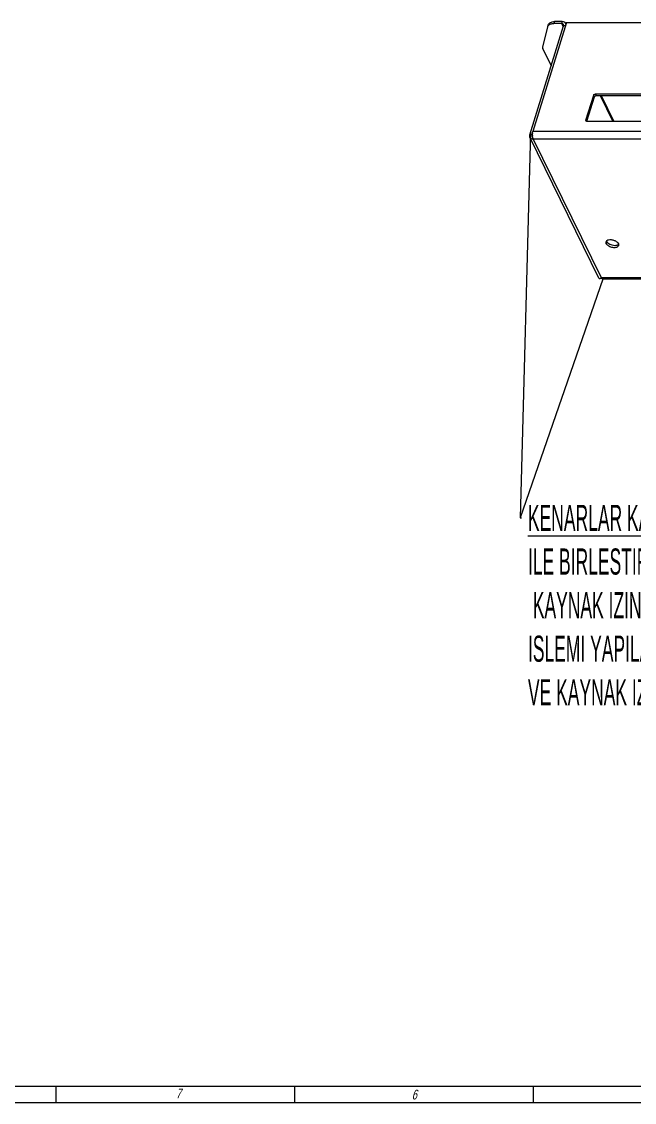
# Model space of a CAD drawing. Header units: millimetres. Extents: x 0 to 1155, y 0 to 831.
# Drawn here: x 628.4 to 815.9, y 0 to 330.7 of the extents above; entities that cross this region are included whole.
import ezdxf

# ---------------------------------------------------------------- set-up
doc = ezdxf.new("R2010")
doc.units = ezdxf.units.MM
doc.header["$LTSCALE"] = 65.395
doc.layers.get('0').update_dxf_attribs({"linetype": 'CONTINUOUS'})
doc.styles.get("Standard").update_dxf_attribs({"font": 'txt', "width": 0.5})
doc.styles.add('TEXTSTYLE_2', font='txt', dxfattribs={"width": 0.7})

msp = doc.modelspace()

# ---------------------------------------------------------------- linework, layer by layer
at = {"color": 7, "linetype": 'Continuous'}
for p, q in [((791.474, 330.746), (791.28, 330.119)), ((793.819, 330.746), (791.474, 330.746)), ((793.819, 330.746), (793.625, 330.119)), ((783.845, 296.088), (794.168, 329.492)), ((795.154, 330.487), (784.831, 297.083)), ((789.314, 329.088), (787.805, 323.053)), ((789.329, 329.14), (789.314, 329.088)), ((789.523, 329.767), (789.329, 329.14)), ((793.625, 330.119), (791.28, 330.119)), ((793.625, 330.119), (794.077, 329.198)), ((794.846, 329.492), (794.168, 329.492)), ((795.154, 330.487), (960.945, 330.487)), ((787.922, 322.219), (790.376, 317.22)), ((801.07, 300.606), (803.43, 308.244)), ((801.352, 300.232), (803.674, 307.746)), ((803.674, 307.746), (803.43, 308.244)), ((804.011, 308.635), (839.288, 308.636)), ((804.255, 308.138), (804.011, 308.635)), ((804.255, 308.138), (839.532, 308.139)), ((805.384, 308.138), (809.272, 300.215)), ((805.693, 308.138), (809.581, 300.215)), ((801.248, 300.243), (801.07, 300.606)), ((836.686, 300.215), (801.409, 300.215)), ((784.582, 296.088), (783.845, 296.088)), ((805.05, 252.249), (783.883, 295.383)), ((784.722, 296.541), (784.582, 296.088)), ((784.582, 296.088), (784.706, 295.836)), ((950.622, 297.083), (784.831, 297.083)), ((805.797, 252.317), (784.932, 294.835)), ((784.932, 294.835), (950.723, 294.835)), ((807.482, 263.418), (807.288, 262.791)), ((971.588, 252.317), (805.797, 252.317)), ((971.975, 251.97), (806.184, 251.97)), ((20, 5), (1150, 5)), ((639, 0), (639, 5)), ((712, 0), (712, 5)), ((785, 0), (785, 5)), ((0, 0), (1155, 0))]:
    msp.add_line(p, q, dxfattribs=at)
at = {"color": 1, "linetype": 'ByBlock', "lineweight": -2}
for p, q in [((784.144, 297.055), (780.948, 178.852)), ((806.184, 251.97), (780.948, 178.852)), ((780.948, 178.852), (781.308, 178.852)), ((974.641, 173.252), (783.308, 173.252))]:
    msp.add_line(p, q, dxfattribs=at)
at = {"color": 7, "linetype": 'Continuous'}
for centre, radius, start, end in [((801.32, 300.503), 0.266, 206.21949, 220.93074), ((807.848, 263.187), 0.658, 159.95412, 162.81486), ((804.94, 253.888), 1.79, 295.52862, 298.5899)]:
    msp.add_arc(centre, radius, start, end, dxfattribs=at)
for points, knots in [([(789.523, 329.767), (789.569, 329.916), (789.749, 330.211), (790.202, 330.522), (790.797, 330.708), (791.239, 330.746), (791.474, 330.746)], [0, 0, 0, 0, 0.2022895, 0.4300988, 0.6962245, 1, 1, 1, 1]), ([(794.868, 330.197), (794.784, 330.368), (794.461, 330.671), (794.039, 330.746), (793.819, 330.746)], [0, 0, 0, 0, 0.4635113, 1, 1, 1, 1]), ([(789.964, 329.84), (789.814, 329.762), (789.545, 329.571), (789.374, 329.285), (789.329, 329.14)], [0, 0, 0, 0, 0.5282919, 1, 1, 1, 1]), ([(791.28, 330.119), (791.156, 330.119), (790.707, 330.098), (790.253, 329.992), (789.964, 329.84)], [0, 0, 0, 0, 0.2755365, 1, 1, 1, 1]), ([(794.149, 329.845), (794.108, 329.93), (793.946, 330.082), (793.735, 330.119), (793.625, 330.119)], [0, 0, 0, 0, 0.4635113, 1, 1, 1, 1]), ([(794.168, 329.492), (794.178, 329.523), (794.204, 329.639), (794.188, 329.766), (794.149, 329.845)], [0, 0, 0, 0, 0.2661412, 1, 1, 1, 1]), ([(787.805, 323.053), (787.789, 322.989), (787.748, 322.705), (787.827, 322.415), (787.922, 322.219)], [0, 0, 0, 0, 0.2352165, 1, 1, 1, 1]), ([(803.43, 308.244), (803.446, 308.298), (803.568, 308.512), (803.826, 308.635), (804.011, 308.635)], [0, 0, 0, 0, 0.234879, 1, 1, 1, 1]), ([(803.674, 307.746), (803.684, 307.78), (803.748, 307.918), (803.874, 308.021), (803.979, 308.072)], [0, 0, 0, 0, 0.2302153, 1, 1, 1, 1]), ([(801.081, 300.386), (801.057, 300.435), (801.047, 300.515), (801.064, 300.587), (801.07, 300.606)], [0, 0, 0, 0, 0.7338588, 1, 1, 1, 1]), ([(801.409, 300.215), (801.38, 300.215), (801.275, 300.223), (801.169, 300.271), (801.119, 300.329)], [0, 0, 0, 0, 0.2764302, 1, 1, 1, 1]), ([(783.845, 296.088), (783.827, 296.027), (783.774, 295.795), (783.806, 295.54), (783.883, 295.383)], [0, 0, 0, 0, 0.2661406, 1, 1, 1, 1]), ([(783.883, 295.383), (783.967, 295.212), (784.29, 294.909), (784.712, 294.835), (784.932, 294.835)], [0, 0, 0, 0, 0.4634612, 1, 1, 1, 1]), ([(784.582, 296.088), (784.573, 296.058), (784.546, 295.941), (784.562, 295.814), (784.601, 295.736)], [0, 0, 0, 0, 0.2661406, 1, 1, 1, 1]), ([(784.7, 295.905), (784.695, 296.009), (784.693, 296.405), (784.745, 296.804), (784.831, 297.083)], [0, 0, 0, 0, 0.2638766, 1, 1, 1, 1]), ([(784.774, 295.315), (784.764, 295.362), (784.727, 295.556), (784.707, 295.754), (784.7, 295.905)], [0, 0, 0, 0, 0.2396158, 1, 1, 1, 1]), ([(784.932, 294.835), (784.915, 294.869), (784.847, 295.023), (784.801, 295.187), (784.774, 295.315)], [0, 0, 0, 0, 0.2246827, 1, 1, 1, 1]), ([(807.21, 263.01), (807.202, 263.042), (807.182, 263.165), (807.192, 263.294), (807.219, 263.382)], [0, 0, 0, 0, 0.2614796, 1, 1, 1, 1]), ([(807.23, 263.413), (807.247, 263.46), (807.345, 263.656), (807.531, 263.796), (807.681, 263.868)], [0, 0, 0, 0, 0.2322948, 1, 1, 1, 1]), ([(811.041, 262.201), (811.003, 262.077), (810.832, 261.834), (810.408, 261.618), (809.868, 261.528), (809.041, 261.582), (808.085, 261.919), (807.447, 262.468), (807.288, 262.791)], [0, 0, 0, 0, 0.0882367, 0.1921987, 0.3169926, 0.4586726, 0.7539557, 1, 1, 1, 1]), ([(810.527, 262.25), (810.309, 262.189), (809.821, 262.147), (808.86, 262.302), (808.154, 262.65), (807.801, 262.993)], [0, 0, 0, 0, 0.2325735, 0.4943918, 1, 1, 1, 1]), ([(807.927, 263.959), (808.197, 264.035), (808.807, 264.063), (809.69, 263.851), (810.465, 263.437), (810.861, 263.017), (810.972, 262.791)], [0, 0, 0, 0, 0.2436615, 0.5175801, 0.7814141, 1, 1, 1, 1]), ([(811.06, 262.541), (811.04, 262.521), (810.954, 262.442), (810.854, 262.38), (810.773, 262.341)], [0, 0, 0, 0, 0.2369011, 1, 1, 1, 1]), ([(810.972, 262.791), (810.99, 262.756), (811.047, 262.622), (811.075, 262.473), (811.07, 262.366)], [0, 0, 0, 0, 0.2675441, 1, 1, 1, 1]), ([(805.05, 252.249), (805.086, 252.176), (805.27, 252.136), (805.489, 252.182), (805.635, 252.236), (805.712, 252.273)], [0, 0, 0, 0, 0.348239, 0.6352215, 1, 1, 1, 1]), ([(806.184, 251.97), (806.149, 251.97), (805.968, 252.013), (805.86, 252.188), (805.797, 252.317)], [0, 0, 0, 0, 0.1982394, 1, 1, 1, 1])]:
    msp.add_open_spline(points, degree=3, knots=knots, dxfattribs=at)
for points in [[(794.955, 329.823), (794.953, 329.951), (794.924, 330.082), (794.868, 330.197)], [(803.979, 308.072), (804.064, 308.113), (804.161, 308.138), (804.255, 308.138)], [(784.601, 295.736), (784.63, 295.676), (784.674, 295.624), (784.726, 295.583)], [(807.288, 262.791), (807.254, 262.861), (807.227, 262.935), (807.21, 263.01)], [(807.482, 263.418), (807.448, 263.488), (807.42, 263.561), (807.403, 263.637)], [(807.618, 263.199), (807.566, 263.267), (807.52, 263.341), (807.482, 263.418)], [(807.801, 262.993), (807.736, 263.057), (807.674, 263.126), (807.618, 263.199)], [(807.681, 263.868), (807.76, 263.906), (807.843, 263.936), (807.927, 263.959)], [(810.773, 262.341), (810.694, 262.303), (810.611, 262.273), (810.527, 262.25)], [(811.07, 262.366), (811.067, 262.31), (811.058, 262.254), (811.041, 262.201)]]:
    msp.add_open_spline(points, degree=3, dxfattribs=at)

# ---------------------------------------------------------------- texts
at = {"color": 1, "insert": (783.308, 182.852), "char_height": 8, "attachment_point": 1}
msp.add_mtext('KENARLAR KAYNAK DiKiSi iLE (HER 4 KENAR) \\PILE BIRLESTIRILECEKTIR. KAYNAK ISLEMINDEN SONRA\\P KAYNAK IZINI KAPATMAK ICIN POLISAJ VE PARLATMA \\PISLEMI YAPILACAKTIR. BIRLESME YERLERINDE ACIKLIKLAR \\PVE KAYNAK IZI OLMAYACAKTIR. ', dxfattribs=at)
at = {"color": 2, "linetype": 'Continuous', "char_height": 3, "width": 2.1, "attachment_point": 2, "line_spacing_factor": 0.9, "style": 'TEXTSTYLE_2'}
for s, insert in [('\\Q15.0;7', (676.39, 4.232)), ('\\Q15.0;6', (748.549, 3.895))]:
    msp.add_mtext(s, dxfattribs=dict(at, insert=insert))

doc.saveas('drawing.dxf')
